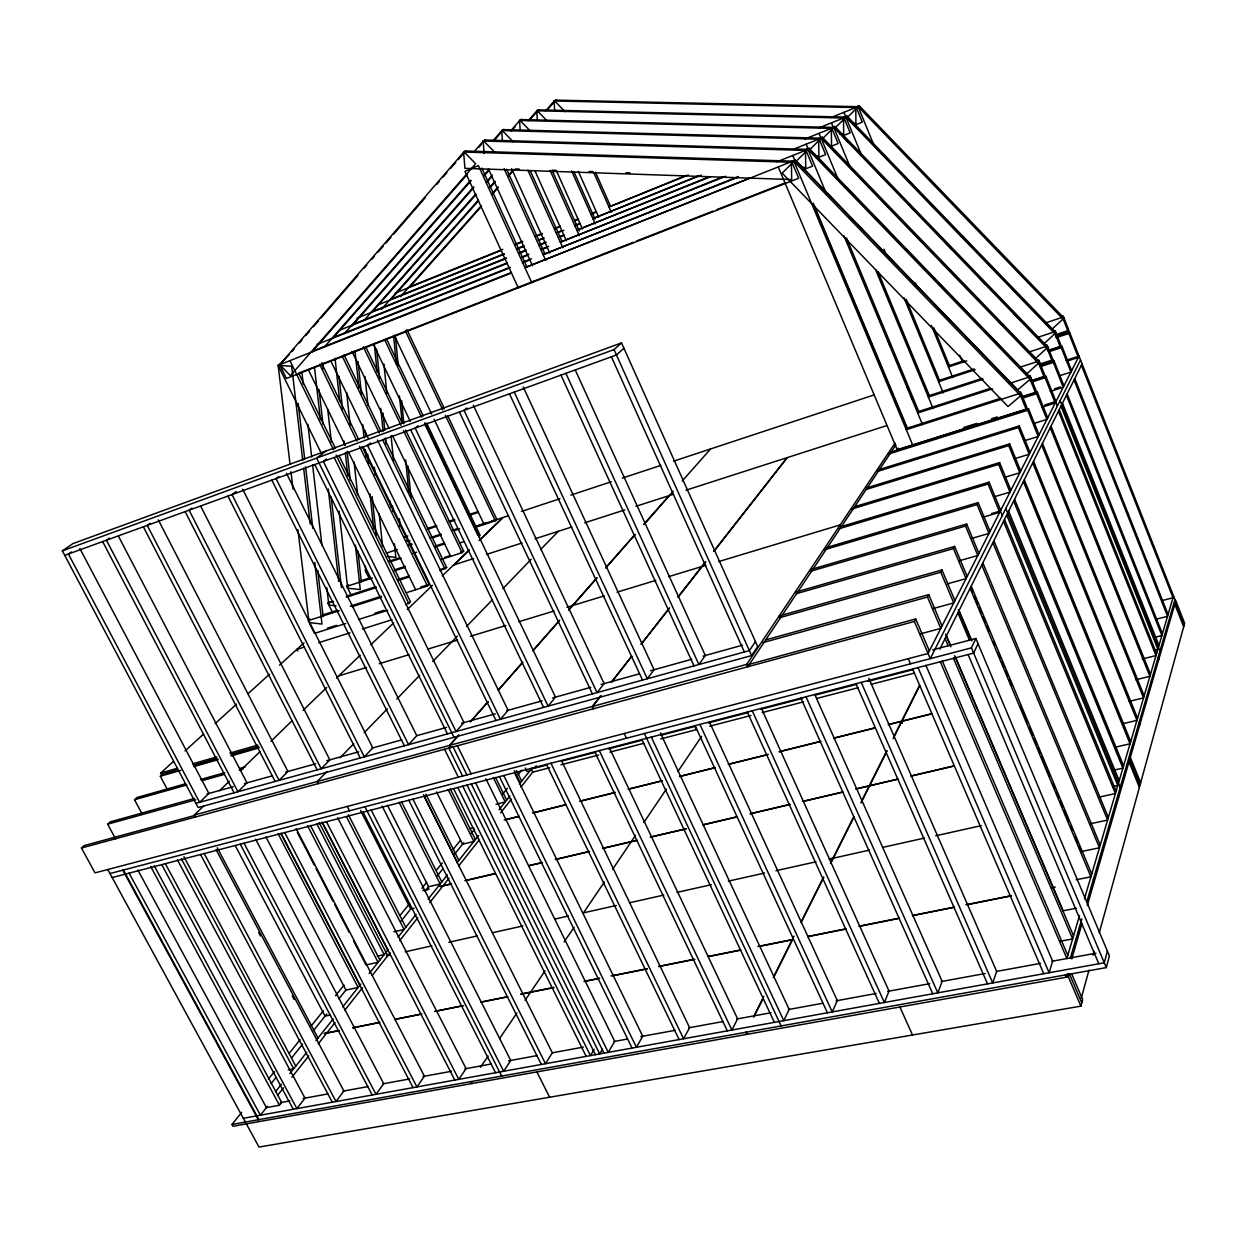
<?xml version="1.0" encoding="UTF-8"?>
<svg xmlns="http://www.w3.org/2000/svg" width="1247" height="1247" viewBox="0 0 1247 1247"><rect width="100%" height="100%" fill="white"/><g stroke="black" fill="none" stroke-linecap="round" stroke-linejoin="round"><path stroke-width="1.5" d="M1081.773 1002.884L1069.287 973.658L1068.367 976.869L232.94 1126.275L231.958 1124.482L1106.307 967.594L1109.394 955.903L975.855 638.495L932.678 649.89M1107.383 951.118L1104.281 962.778L256.851 1115.847M246.36 1123.874L259.002 1147.069L1080.868 1006.142L1082.661 999.642L1071.687 973.907M1081.274 998.099L1088.99 970.135M1093.105 955.218L1094.133 951.492M1099.262 932.834L1184.65 623.282L1175.812 600.851L1087.275 905.556M1067.526 973.533L1066.45 977.212L1065.484 974.92M1071.797 958.818L1081.96 923.871M1070.3 958.397L1081.85 918.821M1086.714 902.158L1174.955 599.667M1079.497 915.61L1066.855 958.538L940.222 661.549M1084.438 898.822L1173.521 596.019M868.8 678.29L996.665 971.397L992.721 982.932L861.241 682.374M978.038 643.67L973.658 653.085L125.588 874.053M1106.307 967.594L971.444 647.863L975.855 638.495M939.755 649.235L1082.069 363.89M753.562 1016.866L763.85 996.322M773.28 977.492L792.141 939.817L759.704 946.317M793.98 936.138L792.25 939.599L757.911 946.489M800.917 922.297L823.456 877.296M830.377 863.454L853.712 816.847M861.459 801.4L886.711 750.959M893.678 737.039L919.475 685.523M753.936 1016.804L763.367 997.959M773.654 977.414L792.5 939.755M801.275 922.219L823.799 877.218M830.736 863.376L854.055 816.769M860.929 803.037L887.022 750.881M893.117 738.707L919.787 685.445M1080.541 360.024L930.262 658.65L914.363 621.458L915.703 618.964L929.358 650.918M762.899 642.641L927.472 597.032L928.75 594.648L942.031 625.963M779.609 617.701L940.784 572.217L941.999 569.957L954.906 600.602M796.256 593.712L953.456 548.586L954.625 546.435L967.173 576.426M810.332 571.329L965.552 526.063L966.659 524.005L978.879 553.387M824.454 549.74L977.087 504.567L978.131 502.603L990.04 531.393M839.137 528.728L988.107 484.023L989.105 482.153L1000.718 510.382M851.405 509.15L998.644 464.383L999.611 462.59L1010.927 490.274M865.667 489.603L1008.729 445.584L1009.665 443.854L1020.701 471.007M877.576 471.413L1018.409 427.565L1019.298 425.913L1030.069 452.552M888.332 454.142L1027.684 410.279L1028.526 408.689L1039.063 434.86M1021.745 398.401L1036.584 393.693L1037.395 392.166L1047.683 417.854M1032.157 381.909L1045.126 377.747L1045.921 376.282L1055.975 401.518M1040.388 366.634L1053.356 362.425L1054.105 361.022L1063.956 385.822M1050.161 351.311L1061.259 347.679L1061.992 346.339L1071.625 370.702M1055.991 337.734L1068.882 333.495L1069.583 332.185L1175.656 601.413M778.455 167.379L897.232 449.746L1026.063 409.141L1026.904 407.566L1020.607 391.901L1019.734 393.46L906.288 429.685L907.348 428.111L1000.515 398.323M1022.571 396.515L1035.369 392.446L1036.179 390.919L1030.022 375.55L1029.196 377.046L1009.088 383.53M1031.175 380.616L1043.957 376.516L1044.737 375.051L1038.72 359.947L1037.909 361.396L1019.656 367.335M1041.261 364.748L1052.203 361.194L1052.967 359.791L1047.075 344.951L1046.295 346.339L1028.042 352.34M1047.371 350.641L1060.137 346.463L1060.87 345.107L1055.102 330.533L1054.37 331.858L1037.925 337.298M1055.367 335.833L1068.149 331.624L1068.85 330.315L1063.208 315.99L1062.491 317.268L1046.046 322.77M810.737 151.947L809.241 148.362L796.381 161.112L1017.677 389.937L1030.1 379.306L1030.926 377.81L809.178 148.393M1022.556 369.907L1026.593 374.1L1039.593 362.16L822.272 137.201M1035.15 358.855L1047.932 347.134L834.867 126.461L831.655 127.74M1044.705 343.065L1055.96 332.668L846.978 116.127L842.208 118.044M1051.704 329.442L1064.034 318.094L859.167 105.714L856.455 108.442M1020.669 395.767L1021.527 394.208L795.196 160.162L782.165 173.13L1008.044 406.538L1020.669 395.767L793.887 161.284M602.472 1049.21L599.682 1053.933L467.048 785.08M594.164 1049.335L590.423 1055.601L457.805 787.496M897.232 449.746L898.308 448.125M895.86 445.008L747.764 666.771L746.688 664.386L895.05 443.059M480.391 1067.261L488.185 1056.038M499.579 1038.548L516.944 1012.969M525.143 1000.265L544.97 970.977M564.096 941.937L574.119 927.316M583.658 912.617L604.374 881.988M612.682 869.175L635.596 835.225M643.795 822.568L666.381 789.102M677.916 771.488L701.64 736.291M974.156 368.925L939.521 380.304L938.586 381.707L975.092 369.72M751.614 655.579L757.677 646.538L621.52 342.894L72.903 543.614L62.35 550.862L198.148 807.557L751.614 655.579L614.023 349.596L621.52 342.894M755.464 641.566L749.369 650.575L195.919 803.333M137.84 869.954L266.406 1107.601L279.437 1105.232L281.651 1102.395L154.238 865.823M450.946 747.514L449.871 745.332L592.278 706.503L600.602 695.857M611.311 682.187L631.528 656.343M641.036 644.2L669.592 607.725M677.916 597.079L705.428 561.929M713.814 551.205L786.997 457.696M593.743 708.67L592.668 706.394L600.992 695.748M611.685 682.078L631.902 656.249M641.41 644.091L668.751 609.144M678.259 596.986L705.771 561.836M714.157 551.096L787.309 457.602M534.246 768.277L536.226 765.783M267.466 1106.26L260.405 1115.208L129.111 873.149M277.504 1095.458L283.49 1087.867M291.876 1077.237L308.664 1055.991M318.25 1043.848L335.022 1022.587M344.608 1010.444L362.581 987.686M372.183 975.528L390.155 952.755M399.773 940.597L417.776 917.776M429.794 902.563L448.998 878.231M458.615 866.057L479.019 840.197M500.608 812.857L511.379 799.202M520.965 787.075L532.921 771.924M275.478 1091.717L281.479 1084.142M289.896 1073.542L306.715 1052.328M315.959 1040.668L333.136 1019.002M342.738 1006.875L360.757 984.148M369.159 973.548L388.378 949.31M398.011 937.167L416.062 914.394M428.095 899.212L447.346 874.926M456.979 862.784L478.63 835.459M499.065 809.693L509.852 796.085M519.453 783.973L531.908 768.261M271.145 1083.518L275.992 1077.47M291.72 1057.799L302.6 1044.191M313.496 1030.583L326.792 1013.951M338.888 998.831L346.152 989.759M400.661 921.627L411.572 907.972M424.915 891.293L428.563 886.742L440.16 883.998L399.04 802.242M437.058 876.142L443.121 868.551M454.033 854.912L463.744 842.785M471.007 833.682L474.655 829.13M502.479 794.339L507.326 788.291M518.206 774.699L521.838 770.163M231.958 1124.482L241.684 1112.371M268.448 1079.091L274.527 1071.532M289.133 1053.372L300.091 1039.764M311.189 1025.938L323.347 1010.834M335.505 995.714L344.001 985.146M399.944 915.579L409.64 903.514M421.876 888.316L426.661 882.346M436.263 870.422L442.264 862.955M453.051 849.534L460.252 840.587M289.288 354.6L279.671 364.701L286.436 378.48L798.672 178.259L791.892 162.079L793.201 160.957M291.829 351.654L294.37 348.724M299.451 342.863L301.992 339.932M305.811 335.537L309.615 331.125M313.433 326.73L318.515 320.869M321.056 317.938L357.889 275.416M364.249 268.074L366.789 265.143M371.871 259.282L374.412 256.352M378.215 251.956L383.297 246.08M385.837 243.149L390.919 237.289M393.46 234.358L425.227 197.696M436.653 184.509L439.193 181.563M443.012 177.168L446.816 172.772M450.635 168.376L455.716 162.515M458.257 159.569L465.879 150.778L463.603 152.009L464.928 168.361L791.705 179.552L791.377 162.266L792.687 161.159L465.443 150.965M474.655 151.09L483.587 140.817L494.981 152.524M478.973 147.162L481.529 144.216M493.188 140.568L502.105 130.358L513.281 141.862M494.841 139.68L503.804 129.407L501.684 130.545L502.447 141.082M311.563 352.433L467.266 174.362M510.989 130.514L519.937 120.289L530.91 131.574M511.364 131.029L515.198 126.648M519.017 122.284L521.573 119.369L519.516 120.476L520.202 130.187M324.376 346.962L470.618 180.301M332.684 338.389L471.101 180.706M528.136 120.819L537.13 110.593L546.56 120.289M318.531 783.537L317.455 781.448L449.512 745.425L458.491 735.231M471.288 720.657L487.951 701.718M498.192 690.074L522.524 662.391M532.781 650.731L559.669 620.149M568.632 609.939L596.752 577.969M605.652 567.853L634.863 534.636M643.748 524.519L669.156 495.636M449.871 745.332L458.834 735.138M470.368 722.029L488.294 701.625M498.535 689.981L522.867 662.297M533.108 650.638L558.718 621.505M568.959 609.845L597.079 577.875M605.964 567.759L635.159 534.542M644.044 524.426L673.271 491.178M682.218 480.999L710.603 448.936L874.365 394.831M529.726 119.915L538.72 109.689L536.709 110.765L537.348 120.32M344.453 333.557L473.642 186.879M483.867 175.25L488.98 169.452M351.529 326.387L473.782 187.611M484.085 175.936L489.229 170.091M545.516 110.952L554.479 100.789L565.047 111.669M546.981 110.157L556.006 99.931L554.073 100.976L554.666 110.375M363.937 320.495L475.684 194.064M487.234 180.986L492.378 175.172M372.12 312.062L476.073 194.501M486.33 182.888L491.474 177.074M381.473 309.334L478.24 200.221M489.853 187.128L495.012 181.314M390.935 299.467L478.567 200.673M490.18 187.596L495.324 181.781M400.443 296.677L481.451 205.615M491.739 194.049L498.177 186.832M508.464 175.266L513.608 169.483M409.951 286.748L481.124 206.768M492.783 193.675L497.958 187.861M508.308 176.232L513.483 170.418M195.389 817.034L194.329 815.024L317.128 781.542L326.87 771.675M339.979 757.802L353.743 743.758M364.171 732.69L387.349 708.873M396.764 699.099L419.6 675.375M432.74 661.502L457.4 636.126M466.534 626.43L492.409 599.776M502.884 588.693L531.144 559.342M540.575 549.553L558.36 531.284M817.362 139.165L822.35 137.186L809.708 149.702L832.606 173.395M822.506 138.744L834.929 126.43M834.835 128.192L847.04 116.096M847.227 117.577L859.23 105.699L855.676 107.133M194.329 815.024L204.118 805.578M219.503 790.723L229.308 781.277M240.5 770.49L260.093 751.582M270.989 741.264L292.266 720.548M303.052 710.338L326.745 687.471M336.503 678.056L360.212 655.205M370.827 644.761L393.662 622.923M407.255 609.627L432.46 585.311M442.264 575.849L469.293 549.958M479.082 540.512L502.853 517.583L475.278 526.686M454.002 564.875L469.012 550.395M479.924 539.873L503.102 517.489L508.605 515.681M405.462 604.701L410.59 601.974L338.872 455.342M406.397 592.699L427.394 586.012L429.062 584.391L362.16 446.644M440.066 570.658L446.66 567.494L384.435 438.554M441.391 559.389L462.091 552.67L463.666 551.158L405.602 430.059M478.599 536.818L480.126 535.353L426.583 422.998M475.091 527.45L495.308 520.763L496.774 519.36L447.72 415.765M1066.091 360.336L1079.014 356.143L928.064 653.475L95.037 872.869L81.46 848.022L84.11 845.606L194.968 815.398M115.581 838.857L107.647 824.189L110.204 821.867L194.516 798.454M141.877 813.48L134.505 799.748L136.967 797.503L185.522 783.786M167.519 789.756L160.333 776.242L162.718 774.075L177.682 769.773M178.477 770.038L161.642 774.886L160.66 773.046L173.551 761.34M185.008 750.943L203.62 734.047M215.076 723.634L236.556 704.134M248.013 693.737L269.492 674.237M279.515 665.15L304.034 642.891M623.921 348.225L616.439 354.974L64.719 555.351M310.004 619.026L308.149 620.679L339.293 610.734M332.59 612.573L327.914 603.205L329.707 601.6M351.373 595.598L346.791 586.371L348.521 584.812M749.977 178.056L524.94 267.669L795.259 160.146L791.829 161.502M484.117 153.506L483.15 141.005L805.468 150.435L806.715 149.359L484.912 140.007M501.684 130.545L818.656 139.196L819.856 138.168L503.383 129.594M519.516 120.476L831.328 128.41L832.482 127.412L521.152 119.556M536.709 110.765L843.518 118.013L844.64 117.062L538.299 109.876M554.073 100.976L855.801 107.554L856.876 106.65L555.585 100.119M807.214 149.172L805.967 150.232L812.576 166.132L803.52 169.686M820.355 137.981L819.139 139.009L825.608 154.597L816.551 158.166M832.965 127.225L831.811 128.207L838.124 143.514L830.892 146.382M845.107 116.875L844.001 117.826L850.173 132.868L842.941 135.736M857.344 106.463L856.268 107.367L862.301 122.128L855.083 125.012M466.861 408.018L464.04 410.325L597.048 692.615L604.14 683.621L473.314 405.15M418.072 425.757L415.157 428.08L548.103 706.129L555.507 697.135L424.744 422.842M370.562 443.012L367.553 445.366L500.406 719.285L508.09 710.307L377.436 440.066M326.433 459.067L323.347 461.421L456.059 731.537L463.993 722.559L334.321 457.82M325.966 451.024L316.644 458.085L454.017 737.289M278.767 476.572L276.039 478.614L408.564 744.646L416.763 735.683L286.42 473.205M533.435 281.339L531.752 282.586L478.412 165.602L464.944 171.369L518.269 287.854L519.983 286.592M236.197 491.521L232.02 494.591L364.342 756.851L372.775 747.904L242.651 489.167M191.944 508.121L189.108 510.179L321.18 768.76L329.832 759.844L200.829 506.453M150.154 523.319L147.255 525.392L279.063 780.388L287.932 771.488L158.307 519.874M109.377 538.143L106.416 540.216L237.928 791.736L247 782.867L118.559 536.413M71.422 551.938L68.414 554.011L199.629 802.32L208.873 793.451L79.839 548.462M321.71 454.142L278.097 365.324L280.154 363.984M483.15 141.005L485.348 139.82M409.406 286.935L502.744 249.338M515.307 244.272L522.477 241.372M535.041 236.322L542.227 233.423M554.79 228.357L560.168 226.19M574.524 220.407L578.125 218.958M592.481 213.175L596.066 211.725M686.115 175.453L608.988 206.971L688.406 174.985M395.174 293.107L501.2 250.398M515.572 244.599L522.758 241.715M535.337 236.649L542.523 233.75M555.102 228.684L560.495 226.518M574.867 220.719L578.468 219.269M591.047 214.203L596.425 212.037M831.001 117.545L858.154 106.603L1063.317 319.372M390.436 299.467L504.053 253.827M516.679 248.761L523.896 245.862M538.33 240.079L543.739 237.896M556.365 232.83L561.774 230.664M576.192 224.865L579.808 223.416M698.975 175.562L592.871 218.646L701.266 175.126M377.888 304.938L504.287 254.201M516.928 249.135L524.145 246.236M538.595 240.437L544.004 238.255M558.453 232.456L563.878 230.29M574.711 225.925L580.12 223.759M818.702 127.973L845.918 117.047M371.435 311.937L506.204 258.004M518.783 252.97L525.969 250.086M538.548 245.051L545.734 242.183M560.106 236.416L563.706 234.982M708.405 177.074L576.878 230.196L710.681 176.669M357.078 318.141L506.391 258.41M518.986 253.359L526.187 250.491M540.575 244.724L545.968 242.573M558.562 237.538L563.971 235.371M804.689 139.056L833.775 127.428L1047.168 348.521M353.836 324.017L507.28 262.821M521.729 257.069L528.946 254.185M541.588 249.151L548.805 246.267M722.746 176.903L560.308 242.199L725.676 176.263M339.34 330.284L507.451 263.273M521.901 257.505L527.325 255.339M541.79 249.571L547.215 247.42M793.98 149.032L821.134 138.214L1038.798 363.61M333.495 337.376L509.883 267.294M522.493 262.291L531.487 258.721M738.442 176.497L543.115 254.637L737.554 177.401M803.598 150.606L809.241 148.362M317.19 344.359L510.007 267.778M522.618 262.774L529.835 259.906M777.162 161.674L807.994 149.437L1030.1 379.306M312.42 351.218L511.379 272.485M278.097 365.324L511.473 272.999M299.28 372.9L633.164 242.339M636.781 240.92L712.941 211.148M716.557 209.73L785.454 182.795M62.35 550.862L614.023 349.596M427.487 528.479L436.528 525.47M449.169 521.23L454.594 519.422M469.043 514.59L478.069 511.582M404.231 537.13L407.863 535.929M427.752 529.274L436.793 526.265M449.45 522.025L454.874 520.217M469.34 515.385L478.38 512.361M408.112 544.986L411.759 543.77M430.044 537.706L441.017 534.075M451.991 530.443L457.478 528.619M963.931 360.742L949.341 365.589L948.437 366.945L966.706 360.897M386.383 553.107L397.357 549.459M408.346 545.827L411.993 544.612M432.132 537.94L441.282 534.916M454.095 530.676L459.582 528.853M476.37 526.094L485.613 523.039L484.132 524.457L434.159 419.335M491.988 520.934L496.774 519.36M1057.908 333.931L1067.027 330.923M521.449 511.441L559.95 498.706M570.955 495.075L611.295 481.747M622.3 478.115L660.801 465.396M673.645 461.156L710.322 449.029M1056.645 336.456L1069.583 332.185M388.924 561.29L400.006 557.643M412.96 553.387L416.654 552.172M435.156 546.092L444.4 543.053M390.373 561.758L401.222 558.188M435.608 546.903L444.649 543.941M459.956 542.913L463.619 541.712M1049.054 350.563L1061.992 346.339M359.495 581.242L370.468 577.673M394.239 569.926L405.197 566.356M982.2 378.371L929.327 395.595L928.345 397.06L983.135 379.228M346.791 586.371L372.417 578.031M394.379 570.877L405.353 567.291M444.836 557.284L450.385 555.476M460.392 552.218L463.666 551.158M1040.201 363.937L1052.967 359.791M1041.167 365.215L1054.105 361.022M1067.229 361.084L1078.343 357.484L1068.882 333.495M346.37 596.222L375.955 586.667M398.152 579.496L409.265 575.927M989.884 388.503L918.727 411.479L917.714 412.991L992.643 388.83M327.914 603.205L333.479 601.413M346.432 597.219L376.064 587.664M398.292 580.51L409.406 576.925M453.472 565.047L473.657 558.547M486.501 554.416L522.134 542.944M535.025 538.798L571.859 526.951M584.749 522.789L624.825 509.898M635.908 506.329L673.442 494.248M685.975 490.211L886.523 425.663M440.051 569.63L446.66 567.494M1031.113 381.052L1045.921 376.282M1059.825 375.659L1070.924 372.089L1061.259 347.679M322.817 614.927L337.454 610.251M350.267 606.167L381.379 596.222M352.122 606.65L381.426 597.282M420.691 587.056L429.062 584.391M1022.571 396.889L1037.395 392.166M1054.713 388.752L1060.262 386.991M1050.27 391.371L1063.223 387.271L1053.356 362.425M327.353 628.223L336.503 625.339M374.942 613.212L384.092 610.329M963.806 427.472L976.791 423.372M991.646 418.68L997.21 416.934M345.668 623.547L314.525 633.367L309.739 623.859M358.497 619.51L387.817 610.266M889.392 452.521L1028.526 408.689M1044.83 405.026L1054.12 402.111M1045.282 405.306L1055.726 402.017L1057.362 406.101M1042.258 407.099L1055.211 403.03L1045.126 377.747M296.708 649.547L304.19 647.115M318.671 642.688L349.955 632.821M362.612 628.971L392.057 619.681M877.997 469.948L1019.298 425.913M1033.919 423.466L1046.888 419.413L1036.584 393.693M866.821 487.873L1009.665 443.854M1025.237 440.487L1038.237 436.481L1027.684 410.279M854.46 506.765L999.611 462.59M1014.325 458.787L1029.211 454.251L1018.409 427.565M338.451 675.999L366.431 667.472M379.244 663.731L409.078 654.644M427.456 649.219L457.587 640.038M470.415 636.282L505.83 625.511M518.674 621.77L554.073 610.999M566.917 607.258L604.249 595.895M617 592.185L655.797 580.385M668.548 576.66L705.896 565.312M718.833 561.54L840.197 524.893L841.102 526.998M840.4 526.842L989.105 482.153M1004.942 477.242L1019.797 472.784L1008.729 445.584M995.075 496.54L1009.992 492.113L998.644 464.383M826.948 547.417L978.131 502.603M991.63 513.577L1000.39 511.021L1002.261 515.588M982.901 517.224L999.735 512.314L988.107 484.023M811.703 569.255L966.659 524.005M972.192 538.268L989.011 533.42L977.087 504.567M160.66 773.046L177.495 768.199M192.459 763.881L216.76 756.882M229.853 753.11L257.895 745.036M194.532 764.941L215.108 759.018M231.958 754.17L258.16 746.641M795.804 592.091L954.625 546.435M193.441 765.752L217.742 758.768M230.835 754.996L258.877 746.937M160.333 776.242L180.846 770.35M193.893 766.609L218.116 759.657M231.163 755.916L259.127 747.888M959.099 560.807L977.804 555.507L965.552 526.063M200.471 779.562L224.741 772.688M239.673 768.479L245.285 766.889M779.235 615.971L941.999 569.957M134.505 799.748L186.863 784.971M201.827 780.747L224.257 774.418M239.221 770.194L242.962 769.15M947.346 583.861L966.051 578.655L953.456 548.586M207.049 793.965L233.251 786.686M244.474 783.568L272.547 775.759M285.657 772.111L315.6 763.803M326.823 760.67L358.653 751.832M371.746 748.2L401.69 739.876M416.669 735.714L446.613 727.391M461.593 723.229L495.277 713.861M506.516 710.743L542.071 700.861M552.499 697.961L590.735 687.346M601.07 684.478L639.415 673.816M650.638 670.699L691.82 659.258M703.043 656.14L742.355 645.213M765.658 639.929L928.75 594.648M107.647 824.189L195.826 799.763M933.115 608.567L953.721 602.925L940.784 572.217M592.668 706.394L746.688 664.386M746.766 665.01L915.703 618.964M81.46 848.022L914.363 621.458M920.13 633.944L940.784 628.41L927.472 597.032M109.97 873.539L971.444 647.863M1161.923 600.618L1173.022 597.718L1081.398 365.246M112.168 877.561L125.012 874.209M546.342 765.128L531.284 769.056L532.765 772.127L549.709 767.731M561.399 761.216L596.019 752.19M608.442 748.964L642.314 740.141M661.144 735.231L695.015 726.424L696.496 729.635L660.739 738.91M708.171 722.995L747.623 712.723M760.779 709.294L802.725 698.367M815.257 695.109L856.611 684.338M867.881 681.408L912.975 669.655M529.928 770.771L526.967 771.534L525.268 768.027M560.994 764.801L598.638 755.027M609.923 752.097L643.811 743.306M709.652 726.222L750.99 715.497M762.26 712.583L803.598 701.843M816.754 698.445L858.092 687.721M871.248 684.307L914.456 673.084M1156.281 619.198L1167.551 616.299L1074.041 379.976M496.025 804.253L505.222 801.915L493.266 777.489M1155.081 637.279L1161.892 635.565L1066.403 395.283M1154.426 650.092L1157.871 649.235L1060.994 406.163M1142.174 659.008L1156 655.563L1058.469 411.198M504.162 819.996L519.235 816.255M532.407 812.982L566.309 804.549M579.496 801.275L615.27 792.391M628.457 789.117L662.344 780.684M679.568 776.413L715.326 767.529M728.497 764.255L768.012 754.435M779.297 751.629L820.697 741.342M833.853 738.068L875.254 727.78M888.425 724.507L901.597 721.234L902.345 722.948M901.908 721.156L932.055 713.658M469.854 828.647L473.626 827.712M505.69 819.747L518.892 816.473M533.981 812.717L566.044 804.751M581.118 800.995L615.067 792.562M628.27 789.289L662.219 780.856M679.459 776.569L715.217 767.684M728.388 764.411L767.918 754.591M779.204 751.785L820.604 741.497M833.775 738.224L875.176 727.936M888.347 724.663L901.519 721.389L902.267 723.104M901.83 721.312L931.977 713.814M1135.814 679.771L1149.89 676.326L1050.223 427.737M1129.205 701.36L1143.546 697.915L1041.635 444.945M1122.331 723.821L1136.937 720.376L1032.703 462.871M423.247 890.405L428.921 889.08M440.253 886.43L451.585 883.764M464.804 880.663L495.043 873.57M529.04 865.589L542.274 862.488M555.492 859.386L589.488 851.405M602.722 848.303L631.06 841.663M631.356 841.585L637.014 840.26M686.115 828.741L650.233 837.158L686.006 828.912M703.105 824.75L737.102 816.769M750.32 813.668L789.975 804.377M803.193 801.275L842.847 791.97M856.066 788.868L869.284 785.766M869.611 785.688L897.887 779.048M911.074 775.961L954.423 765.783M423.107 890.576L428.781 889.251M440.113 886.601L451.445 883.936M466.565 880.382L494.903 873.742M528.915 865.761L542.133 862.659M555.367 859.557L589.379 851.576M602.597 848.474L630.935 841.834M631.231 841.756L636.905 840.431M702.996 824.922L736.993 816.956M750.211 813.855L789.865 804.549M803.099 801.447L842.754 792.141M855.972 789.039L869.19 785.937M869.518 785.859L897.793 779.235M910.996 776.133L954.345 765.97M414.051 908.284L410.715 909.063L360.57 810.456M1115.177 747.202L1130.047 743.773L1023.382 481.56M393.912 931.805L404.075 929.514L346.51 816.801M1113.4 770.272L1122.877 768.136L1013.655 501.076M1112.589 786.639L1117.78 785.485L1006.719 514.98M1099.745 796.989L1115.41 793.544L1003.492 521.433M377.295 956.137L384.17 954.625L316.832 823.893M386.367 955.794L390.155 954.953M405.197 951.835L431.898 945.834M448.826 942.28L477.43 935.874M492.471 932.74L522.961 925.913M555.071 919.039L568.492 915.937M583.845 912.757L616.299 905.478M629.486 902.766L663.84 895.081M677.027 892.369L711.382 884.684M728.373 881.13L764.629 873.04M775.93 870.733L815.974 861.802M829.177 859.089L833.074 858.061M833.323 858.185L869.44 850.095M882.611 847.399L924.417 838.078M935.702 835.786L981.28 825.639M1089.862 823.862L1107.601 820.074L992.861 542.726M330.361 1015.027L325.062 1016.118L235.262 845.653M1076.13 879.759L1090.922 876.781L970.119 588.35M324.391 1033.436L337.75 1030.755M353.026 1027.699L379.758 1022.337M395.034 1019.267L421.767 1013.905M435.141 1011.223L461.873 1005.861M480.968 1002.027L507.7 996.665M521.059 993.984L530.614 992.066M530.926 992.004L553.824 987.421M584.344 981.295L599.604 978.24M611.046 975.949L647.287 968.67M658.728 966.378L693.067 959.489M708.327 956.433L740.749 949.918M807.838 936.466L845.918 928.828M859.245 926.162L899.227 918.135M912.555 915.469L954.438 907.068M965.864 904.776L1011.551 895.611M324.22 1033.654L339.496 1030.583M352.854 1027.902L379.602 1022.54M394.878 1019.485L421.611 1014.123M434.985 1011.442L463.619 1005.69M480.812 1002.245L507.545 996.883M520.919 994.202L530.458 992.3M530.786 992.222L553.668 987.64M584.204 981.514L599.464 978.459M612.807 975.778L647.146 968.888M658.603 966.596L694.844 959.333M708.202 956.652L740.624 950.152M807.729 936.7L845.809 929.062M859.152 926.381L899.134 918.369M912.461 915.688L954.345 907.302M967.672 904.621L1011.473 895.845M1051.455 887.817L1055.258 887.053M1076.332 908.221L1063.114 910.793L955.545 657.263M288.213 1069.848L293.653 1068.804L181.407 858.856M1060.355 941.22L1072.638 938.929L953.441 658.198M280.326 1102.644L289.834 1100.898M303.161 1098.451L327.883 1093.931M343.096 1091.141L367.818 1086.605M383.047 1083.814L409.671 1078.936M422.982 1076.504L451.523 1071.282M464.835 1068.835L491.458 1063.956M508.589 1060.823L537.332 1055.554M552.655 1052.749L583.315 1047.121M613.976 1041.51L627.381 1039.063M640.787 1036.6L675.282 1030.287M688.687 1027.824L723.182 1021.511M736.587 1019.048L771.082 1012.735M788.307 1009.571L822.708 1003.274M836.082 1000.827L876.205 993.469M887.661 991.365L929.701 983.665M941.158 981.576L985.099 973.517M996.571 971.413L1040.512 963.37M1051.985 961.266L1095.926 953.222M243.321 1118.294L256.259 1115.956M852.028 123.282L855.91 123.375L855.801 107.554M839.792 134.021L843.673 134.115L843.518 118.013M815.008 155.75L818.889 155.875L818.656 139.196M463.603 152.009L791.377 162.266M801.868 167.285L805.749 167.41L805.468 150.435M515.307 168.953L519.188 169.078M552.203 170.2L556.084 170.34M589.098 171.463L592.98 171.587M625.994 172.725L629.891 172.85M406.647 540.606L410.092 540.949M387.069 556.443L395.829 557.362L394.457 543.817M336.113 605.871L328.834 605.029L326.823 587.742M849.924 120.367L867.413 138.479M874.131 145.447L878.169 149.64M883.546 155.205L901.035 173.333M907.769 180.301L913.147 185.881M918.525 191.446L934.673 208.171M942.748 216.542L946.785 220.719M953.503 227.687L957.54 231.88M960.237 234.654L969.652 244.412M976.37 251.395L980.407 255.573M987.141 262.54L1003.274 279.266M1011.348 287.636L1015.385 291.814M1022.104 298.781L1038.252 315.507M1044.97 322.474L1049.008 326.652M845.856 117.078L1055.211 333.993M844.25 137.949L848.287 142.127M877.888 172.787L883.266 178.368M911.526 207.625L916.919 213.206M946.52 243.866L951.897 249.447M980.158 278.705L985.535 284.285M1013.795 313.543L1020.529 320.51M834.617 151.277L842.691 159.647M846.729 163.825L853.462 170.792M862.893 180.534L865.574 183.325M870.967 188.905L876.345 194.47M880.382 198.647L888.456 207.002M905.961 225.115L911.339 230.695M914.035 233.485L923.45 243.227M931.525 251.582L934.221 254.372M940.939 261.34L957.104 278.065M965.178 286.42L969.215 290.598M977.289 298.953L979.971 301.743M982.667 304.533L992.082 314.275M998.816 321.243L1002.853 325.42M1012.283 335.178L1025.735 349.113M838 178.976L866.291 208.249M871.669 213.814L901.316 244.474M905.353 248.667L934.985 279.328M939.022 283.505L947.112 291.86M949.809 294.651L970.01 315.553M972.707 318.344L980.781 326.714M986.174 332.279L1015.806 362.939M107.772 869.502L245.378 1122.066M123.406 870.016L258.908 1119.635M122.814 870.172L258.316 1119.744M150.762 866.556L279.437 1105.232M165.352 863.703L296.88 1108.614L304.969 1098.124L177.386 859.744M161.751 864.639L293.263 1109.269M183.901 856.673L295.773 1066.123M200.549 854.522L332.294 1102.223M216.058 849.581L343.891 1090.985L336.004 1101.553L204.227 853.572M258.643 932.491L260.467 935.92M292.312 996.026L294.121 999.455M217.274 847.773L318.001 1038.081M244.022 843.206L376.002 1094.32L383.702 1083.705L255.651 839.215M240.25 844.188L372.214 1095.006M102.644 541.588L234.124 792.796M265.892 836.846L345.918 990.056L358.123 987.468L278.065 833.666M284.752 832.591L416.919 1086.932L424.416 1076.239L296.147 828.569M281.043 833.214L360.024 985.083M280.902 833.588L413.038 1087.633M143.374 526.795L275.166 781.464M297.332 832.357L314.291 865.059M316.068 868.504L333.011 901.222M334.804 904.667L349.066 932.21M353.525 940.83L366.01 964.929L378.075 962.31L307.588 825.763M319.154 822.49L387.755 955.794M310.456 825.374L379.914 960.003M326.465 821.726L458.787 1079.372L466.066 1068.601L337.641 817.705M322.505 822.755L454.828 1080.089M322.007 822.132L387.786 950.058M348.381 814.759L405.821 927.3M185.133 511.629L317.19 769.867M471.148 1081.57L472.13 1083.503M317.128 781.542L318.203 783.63M470.805 1081.617L471.802 1083.565M363.111 812.171L495.542 1072.732M347.258 806.435L349.487 810.784M296.864 649.406L297.706 651.074M371.216 810.067L503.663 1071.267L510.724 1060.433L382.128 806.014M364.935 806.747L501.684 1076.083M387.474 805.266L428.578 886.726M227.952 496.072L360.243 757.973M401.628 802.039L441.797 881.941M536.896 1071.921L549.631 1097.235M412.944 799.187L545.5 1063.707L552.327 1052.811L423.621 795.134M408.798 800.262L541.338 1064.47M271.862 480.126L404.371 745.8M425.851 794.23L458.88 860.383M423.621 794.963L457.306 862.378M448.094 789.46L473.876 841.46L462.575 844.219L436.575 791.97M444.54 749.26L458.335 777.177M462.777 786.202L595.396 1054.697M453.549 788.603L586.168 1056.365M450.307 788.915L475.403 839.527M457.384 745.768L471.179 773.795M475.637 782.851L608.255 1052.374L614.724 1041.37L485.909 778.767M314.79 464.539L447.47 733.906M453.097 746.937L466.892 774.933M471.335 783.973L603.969 1053.154M365.044 570.082L369.315 578.748M449.512 745.425L450.588 747.608M448.811 748.091L462.606 776.055M308.757 370.546L345.232 445.35M348.63 452.318L415.656 589.737M503.788 775.509L636.422 1047.293L642.735 1036.241L514.746 773.171M499.439 776.647L632.073 1048.072M298.75 373.305L335.459 448.359M495.573 777.458L506.656 800.106M289.928 360.648L333.557 449.808M336.129 455.046L408.86 603.642M363.158 446.972L495.994 720.501M321.508 362.939L358.777 439.661M319.606 364.233L356.938 441.064M359.495 446.317L427.394 586.012M516.57 770.662L521.682 781.168M514.325 770.646L520.295 782.913M330.767 360.866L368.114 437.931M550.956 763.226L683.574 1038.767L689.591 1027.653L561.602 760.904M352.013 351.498L389.111 428.547M392.478 435.546L450.65 556.38M546.482 764.395L679.101 1039.577M344.078 354.912L381.083 431.587M342.255 356.174L379.322 432.958M382.689 439.926L445.039 569.053M366.057 347.554L402.235 423.029L399.43 395.923M363.345 346.822L401.004 425.321M403.514 430.558L462.091 552.67M373.43 344.328L410.294 421.392M410.637 429.732L543.583 707.376M394.192 335.256L431.665 414.082M386.43 338.716L423.232 415.968M384.715 339.901L421.595 417.262M424.946 424.292L477.757 535.057M406.99 329.738L444.4 408.735M405.353 330.876L442.825 409.998M445.335 415.282L495.308 520.763M599.324 750.616L731.895 1030.053L737.601 1018.861L609.643 748.294M594.741 751.816L727.313 1030.879M459.395 412.009L592.419 693.893M592.278 706.503L593.354 708.779M746.22 1032.204L747.218 1034.309M745.846 1032.282L746.828 1034.371M624.186 733.501L626.415 738.24M651.324 737.071L783.771 1020.669L789.164 1009.415L660.442 732.987M644.387 733.532L781.136 1025.938M641.909 739.518L774.387 1022.369M514.263 392.088L647.302 678.742L654.067 669.748L523.226 386.975M509.493 393.818L642.532 680.067M699.926 724.398L832.232 1011.925L837.298 1000.593L709.512 722.075M695.093 725.66L827.416 1012.798M560.979 375.113L693.987 665.851M488.403 168.844L532.469 265.705M575.303 370.063L705.319 655.501L698.881 664.511L565.889 373.336M481.825 168.08L526.982 267.185M504.084 168.485L545.75 260.452M747.296 712.068L879.4 1003.399M899.898 1006.999L912.523 1034.994M761.434 708.436L889.049 991.116L884.341 1002.51L752.253 710.774M511.582 168.61L549.724 252.985M506.609 169.218L544.986 253.967M534.792 170.48L566.356 240.702M530.302 170.855L562.023 241.341M527.855 170.106L562.833 247.779M611.404 356.813L744.35 651.963M556.536 170.979L582.443 228.965M552.452 171.088L579.232 230.929M550.083 170.34L579.278 235.558M573.916 171.712L595.053 219.191M806.014 696.761L937.822 992.846L942.171 981.389L814.774 694.439M571.625 170.933L595.193 223.868M800.901 698.086L932.756 993.765M578.343 171.353L598.7 217.149M595.474 172.195L610.251 205.584M594.024 173.177L611.264 212.115M856.003 683.73L987.515 983.867M840.088 525.049L841.008 527.154M918.026 667.566L1049.117 972.754L1052.639 961.141L925.882 665.29M908.221 658.697L910.435 663.84M912.633 668.984L1043.755 973.72M1068.367 976.869L1080.868 1006.142M942.233 660.785L1067.791 955.405M945.709 634.053L950.245 644.761M946.317 636.064L950.853 646.772M954.641 655.688L1073.527 935.874M945.086 638.526L948.125 645.681M959.068 610.484L971.912 640.927M958.288 609.643L970.384 638.339M957.899 612.823L969.262 639.742M968.108 654.519L1098.794 963.775M813.247 203.152L907.691 428.937M792.765 155.485L795.009 160.847M815.211 209.153L907.27 429.171M793.949 161.253L912.648 444.883M971.226 586.121L1091.733 874.007M1093.416 879.197L1094.243 881.567M971.008 588.07L972.52 591.655M974.764 597.032L977.773 604.203M979.269 607.788L981.514 613.165M983.026 616.735L985.27 622.113M986.782 625.698L989.027 631.076M993.532 641.831L995.028 645.416M998.036 652.586L1000.281 657.964M1001.777 661.549L1004.038 666.927M1005.534 670.512L1007.794 675.89M1009.291 679.475L1011.535 684.852M1020.545 706.363L1027.31 722.496M1029.554 727.874L1032.563 735.044M1034.059 738.629L1036.304 744.007M1037.816 747.592L1040.06 752.97M1041.557 756.555L1049.818 776.273M1052.827 783.443L1055.071 788.821M1056.568 792.406L1058.828 797.784M1060.324 801.369L1062.569 806.747M1064.081 810.332L1068.585 821.072M1070.83 826.449L1072.326 830.034M1075.335 837.205L1077.579 842.582M1079.091 846.167L1081.336 851.545L1099.449 847.789L981.748 565.016M982.823 562.88L1100.228 845.139M846.557 238.037L918.961 412.024M806.154 144.184L808.399 149.562M888.191 341.273L890.436 346.635M906.834 386.056L909.079 391.433M910.559 395.018L912.804 400.396M807.994 149.437L826.683 194.345M843.892 235.667L922.546 424.603M993.89 540.699L1108.349 817.533M878.122 271.908L929.436 395.86M821.134 138.214L838.28 179.599M875.55 269.57L933.068 408.47M819.03 133.32L821.274 138.713M906.148 299.28L939.521 380.304M833.775 127.428L850.018 166.833M883.983 249.244L886.196 254.606M903.919 297.612L943.2 392.93M831.422 122.876L833.651 128.27M915.438 282.898L917.652 288.275M933.832 327.727L949.263 365.387M1008.62 511.145L1119.183 780.716M843.907 112.355L861.396 154.768M913.724 282.321L915.204 285.906M931.415 325.436L952.802 377.576M1005.815 508.527L1120.211 787.325M1004.459 519.485L1116.112 791.128M1117.748 795.773L1118.528 798.018M1130.328 757.381L1140.662 782.742M1129.673 759.672L1140.023 785.064M1129.003 761.948L1139.384 787.403M858.154 106.603L873.601 144.434M959.66 355.177L962.653 362.503M1014.575 499.205L1123.563 765.814M1024.27 479.783L1130.702 741.544M1033.56 461.156L1137.56 718.241M1139.134 722.449L1139.914 724.382M1139.088 722.621L1139.867 724.554M1042.461 443.308L1144.138 695.857M1019.734 393.46L1026.063 409.141M1051.018 426.147L1150.482 674.346M1029.196 377.046L1035.369 392.446M1062.475 403.171L1158.977 645.463M1060.121 400.599L1159.944 651.152M1059.233 409.671L1156.561 653.646M1158.089 657.481L1158.822 659.32M1158.042 657.637L1158.775 659.476M1037.909 361.396L1043.957 376.516M1054.37 331.858L1060.137 346.463M1067.136 393.834L1162.422 633.725M1046.295 346.339L1052.203 361.194M1175.313 602.566L1184.167 625.028M1062.491 317.268L1068.149 331.624M1174.814 604.281L1183.684 626.773M1074.743 378.574L1168.08 614.522M290.005 463.946L278.159 365.309L291.673 366.275L302.756 460.548M290.941 471.678L293.029 489.089M297.924 529.71L309.085 622.549L321.991 624.077L314.758 562.522M303.66 468.248L310.222 524.036M301.914 372.541L303.255 384.06M307.931 424.416L311.703 457.072M312.592 464.757L321.944 545.469M298.158 403.389L304.689 459.099M305.593 466.783L312.794 528.276M317.751 570.534L323.16 616.657M319.061 389.5L322.957 424.12M331.203 497.194L341.397 587.586M314.54 367.725L320.432 419.709M328.273 489.042L338.732 581.461M322.583 363.08L323.222 368.863M327.727 409.25L331.375 441.968M339.106 511.223L347.679 588.179L360.258 589.582L355.426 545.235M335.038 358.232L339.667 400.646M344.078 441.126L344.499 444.976M345.341 452.692L347.851 475.824M346.666 392.649L350.189 425.414M354.117 462.029L357.64 494.778M365.293 566.076L365.917 571.859M338.981 376.22L342.535 408.954M347.134 451.32L350.267 480.204M357.998 551.439L361.349 582.24M358.014 361.49L361.443 394.27M365.277 430.916L365.87 436.699M367.694 454.064L368.707 463.697M372.12 496.493L376.158 535.057M355.021 351.14L358.871 387.833M362.721 424.51L364.14 438.04M365.355 449.621L366.166 457.337M370.016 494.03L373.664 528.79M364.981 376.485L367.99 405.462M374.381 467.251L375.176 474.967M379.182 513.593L382.58 546.42M376.61 349.129L379.54 378.106M383.032 412.897L384.793 430.293M385.572 438.024L386.149 443.823M392.384 505.659L392.961 511.457M374.318 344.515L377.046 371.606M380.771 408.361L383.11 431.587M390.155 501.247L390.747 507.046M383.936 364.03L386.819 393.054M391.059 435.608L393.569 460.751M399.352 518.799L400.116 526.53M395.439 336.612L398.245 365.652M401.612 400.49L403.872 423.731M407.987 466.316L410.98 497.304M393.584 335.833L396.219 362.971M405.649 459.894L408.845 492.846M831.328 128.41L831.515 144.792M464.04 151.807L279.671 364.701L290.442 375.659L475.668 163.747L464.04 151.807"/></g></svg>
